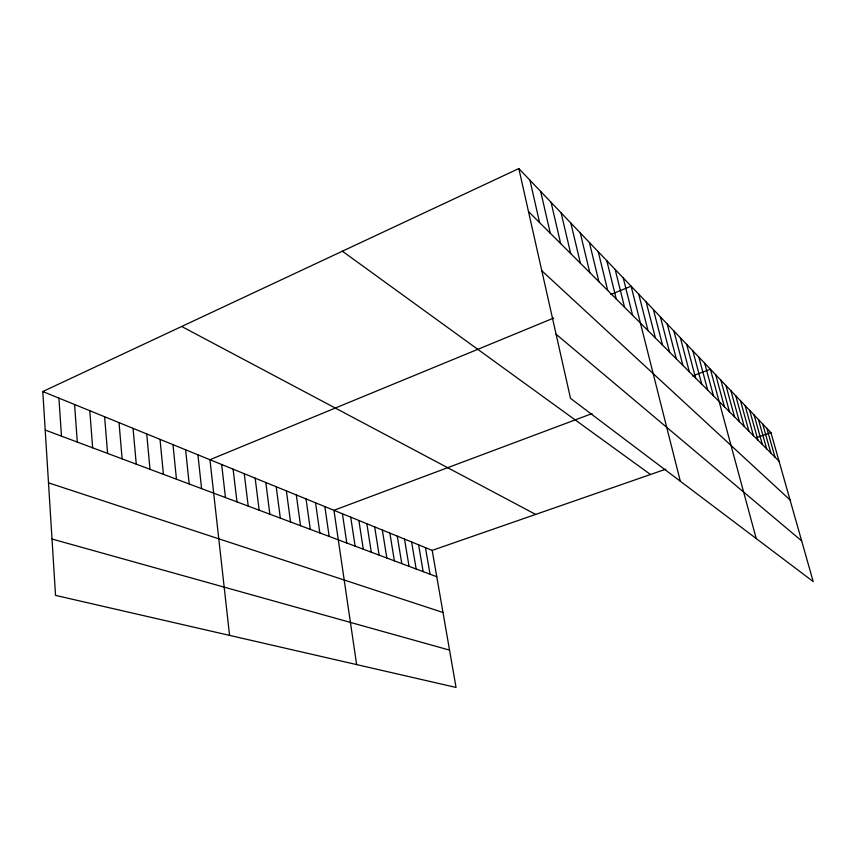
<?xml version="1.0" encoding="UTF-8"?>
<svg xmlns="http://www.w3.org/2000/svg" width="856" height="856" viewBox="0 0 856 856"><rect width="100%" height="100%" fill="white"/><g stroke="black" fill="none" stroke-linecap="round" stroke-linejoin="round"><path stroke-width="1.28" d="M42.8 391.534L432.184 550.376L456.045 687.443L55.533 595.391L42.8 391.534L518.822 168.557L770.946 432.644L813.2 581.566L570.513 398.34L518.822 168.557M553.693 318.058L209.945 459.715L229.569 635.387M610.917 294.485L631.107 286.161L680.327 481.254M592.042 413.587L333.947 510.304L356.631 664.588M692.397 375.977L710.405 369.225L756.201 538.531M432.184 550.376L665.808 469.184M757.1 437.459L770.946 432.644M52.013 539.013L449.55 650.121M48.503 482.838L443.001 612.489M45.208 430.054L436.774 576.73M181.686 326.489L535.653 514.413M342.389 251.204L650.507 474.502M556.09 334.225L801.655 540.885M541.816 270.764L790.045 499.958M528.494 211.539L779.046 461.17M766.869 428.364L775.001 457.147M762.696 423.998L770.882 453.038M758.437 419.536L766.666 448.844M754.083 414.978L762.375 444.553M749.653 410.334L757.977 440.177M745.116 405.584L753.494 435.715M740.472 400.726L748.904 431.146M735.743 395.761L744.217 426.47M730.896 390.689L739.423 421.698M725.952 385.51L734.523 416.808M720.88 380.203L729.505 411.822M715.702 374.778L724.379 406.707M704.702 363.244L713.465 395.836M698.849 357.123L707.666 390.058M692.846 350.832L701.717 384.13M686.694 344.39L695.618 378.052M680.381 337.778L689.358 371.804M673.897 330.983L682.917 365.405M667.241 324.017L676.315 358.814M660.404 316.859L669.531 352.062M653.385 309.498L662.555 345.107M646.162 301.933L655.386 337.96M638.737 294.164L648.003 330.609M623.243 277.933L632.595 315.254M615.154 269.458L624.548 307.24M606.818 260.727L616.256 298.979M598.237 251.728L607.707 290.462M589.377 242.462L598.89 281.678M580.25 232.896L589.795 272.615M570.834 223.031L580.4 263.252M561.108 212.844L570.706 253.59M551.061 202.316L560.68 243.607M540.671 191.444L550.312 233.281M529.939 180.199L539.59 222.603M425.453 547.626L430.033 574.205M418.595 544.833L423.164 571.637M411.618 541.987L416.166 569.015M404.503 539.087L409.04 566.34M397.259 536.124L401.785 563.623M389.876 533.117L394.381 560.851M382.343 530.046L386.837 558.026M374.671 526.911L379.144 555.137M366.85 523.722L371.29 552.206M358.867 520.469L363.297 549.21M350.725 517.152L355.122 546.149M342.421 513.76L346.798 543.025M324.852 506.591L329.164 536.423M315.554 502.804L319.823 532.924M306.052 498.92L310.279 529.35M296.326 494.961L300.52 525.691M286.385 490.905L290.537 521.957M276.221 486.754L280.319 518.126M265.82 482.517L269.865 514.21M255.163 478.172L259.165 510.197M244.27 473.721L248.197 506.099M233.1 469.163L236.973 501.894M221.661 464.498L225.47 497.582M197.929 454.814L201.588 488.637M185.613 449.796L189.187 483.993M172.976 444.639L176.464 479.232M160.019 439.353L163.421 474.342M146.708 433.928L150.014 469.313M133.054 428.353L136.254 464.166M119.027 422.639L122.119 458.87M104.614 416.754L107.588 453.423M89.805 410.72L92.651 447.827M74.579 404.503L77.286 442.07M58.914 398.115L61.472 436.153"/></g></svg>
